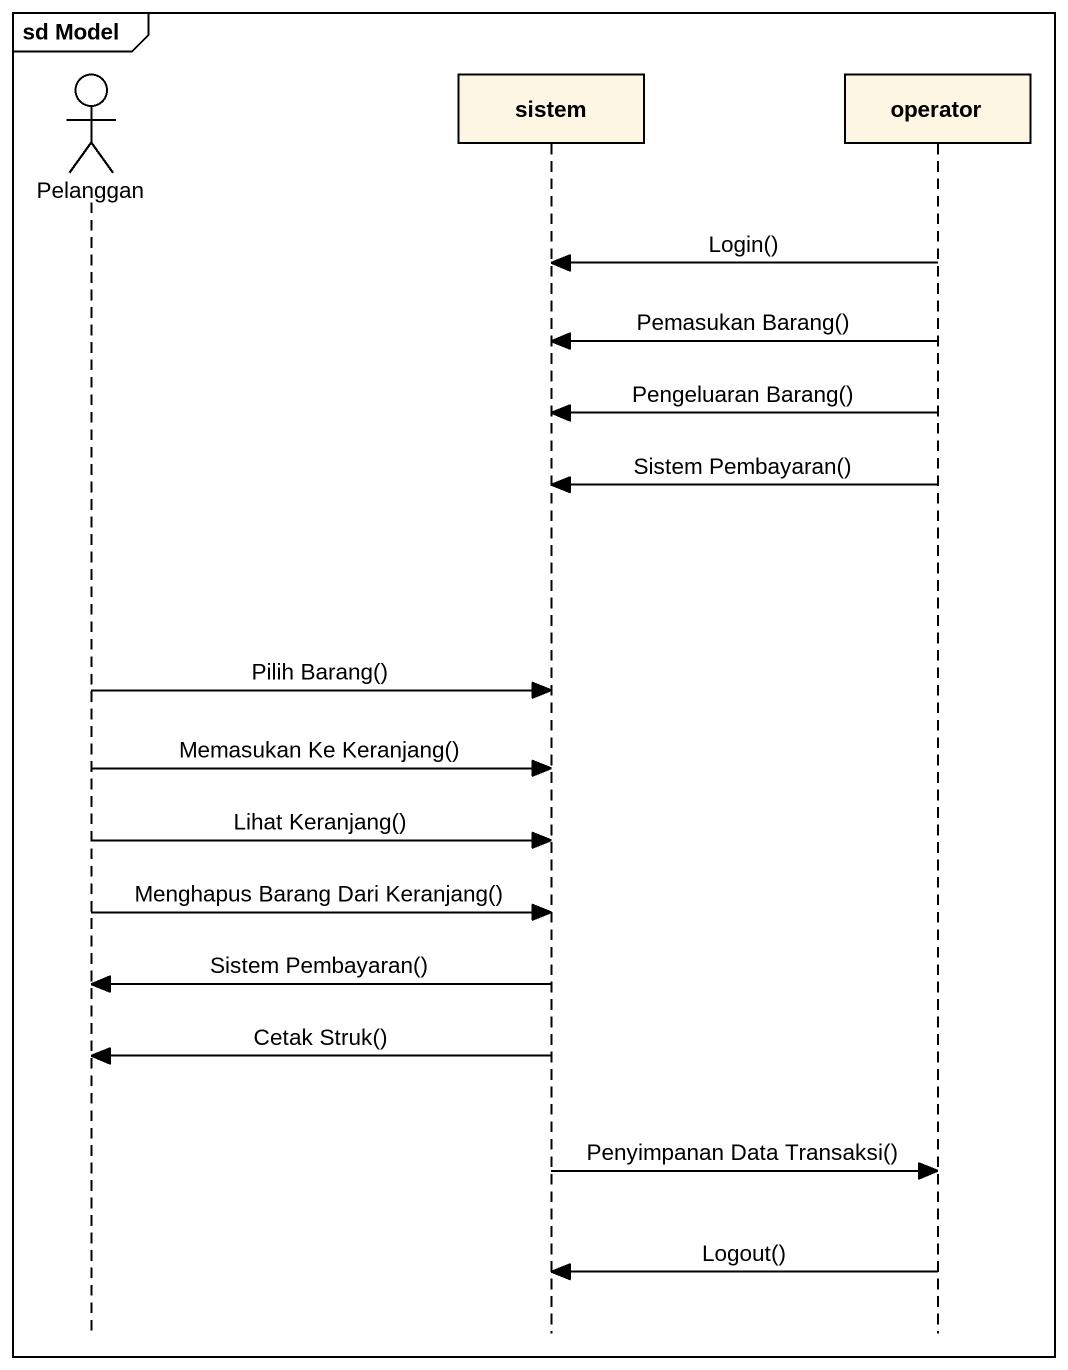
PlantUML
@startuml
mainframe sd Model
hide footbox
actor Pelanggan
participant sistem
participant operator

operator -> sistem : Login()
operator -> sistem : Pemasukan Barang()
operator -> sistem : Pengeluaran Barang()
operator -> sistem : Sistem Pembayaran()
Pelanggan -> sistem : Pilih Barang()
Pelanggan -> sistem : Memasukan Ke Keranjang()
Pelanggan -> sistem : Lihat Keranjang()
Pelanggan -> sistem : Menghapus Barang Dari Keranjang()
sistem -> Pelanggan : Sistem Pembayaran()
sistem -> Pelanggan : Cetak Struk()
sistem -> operator : Penyimpanan Data Transaksi()
operator -> sistem : Logout()
@enduml
